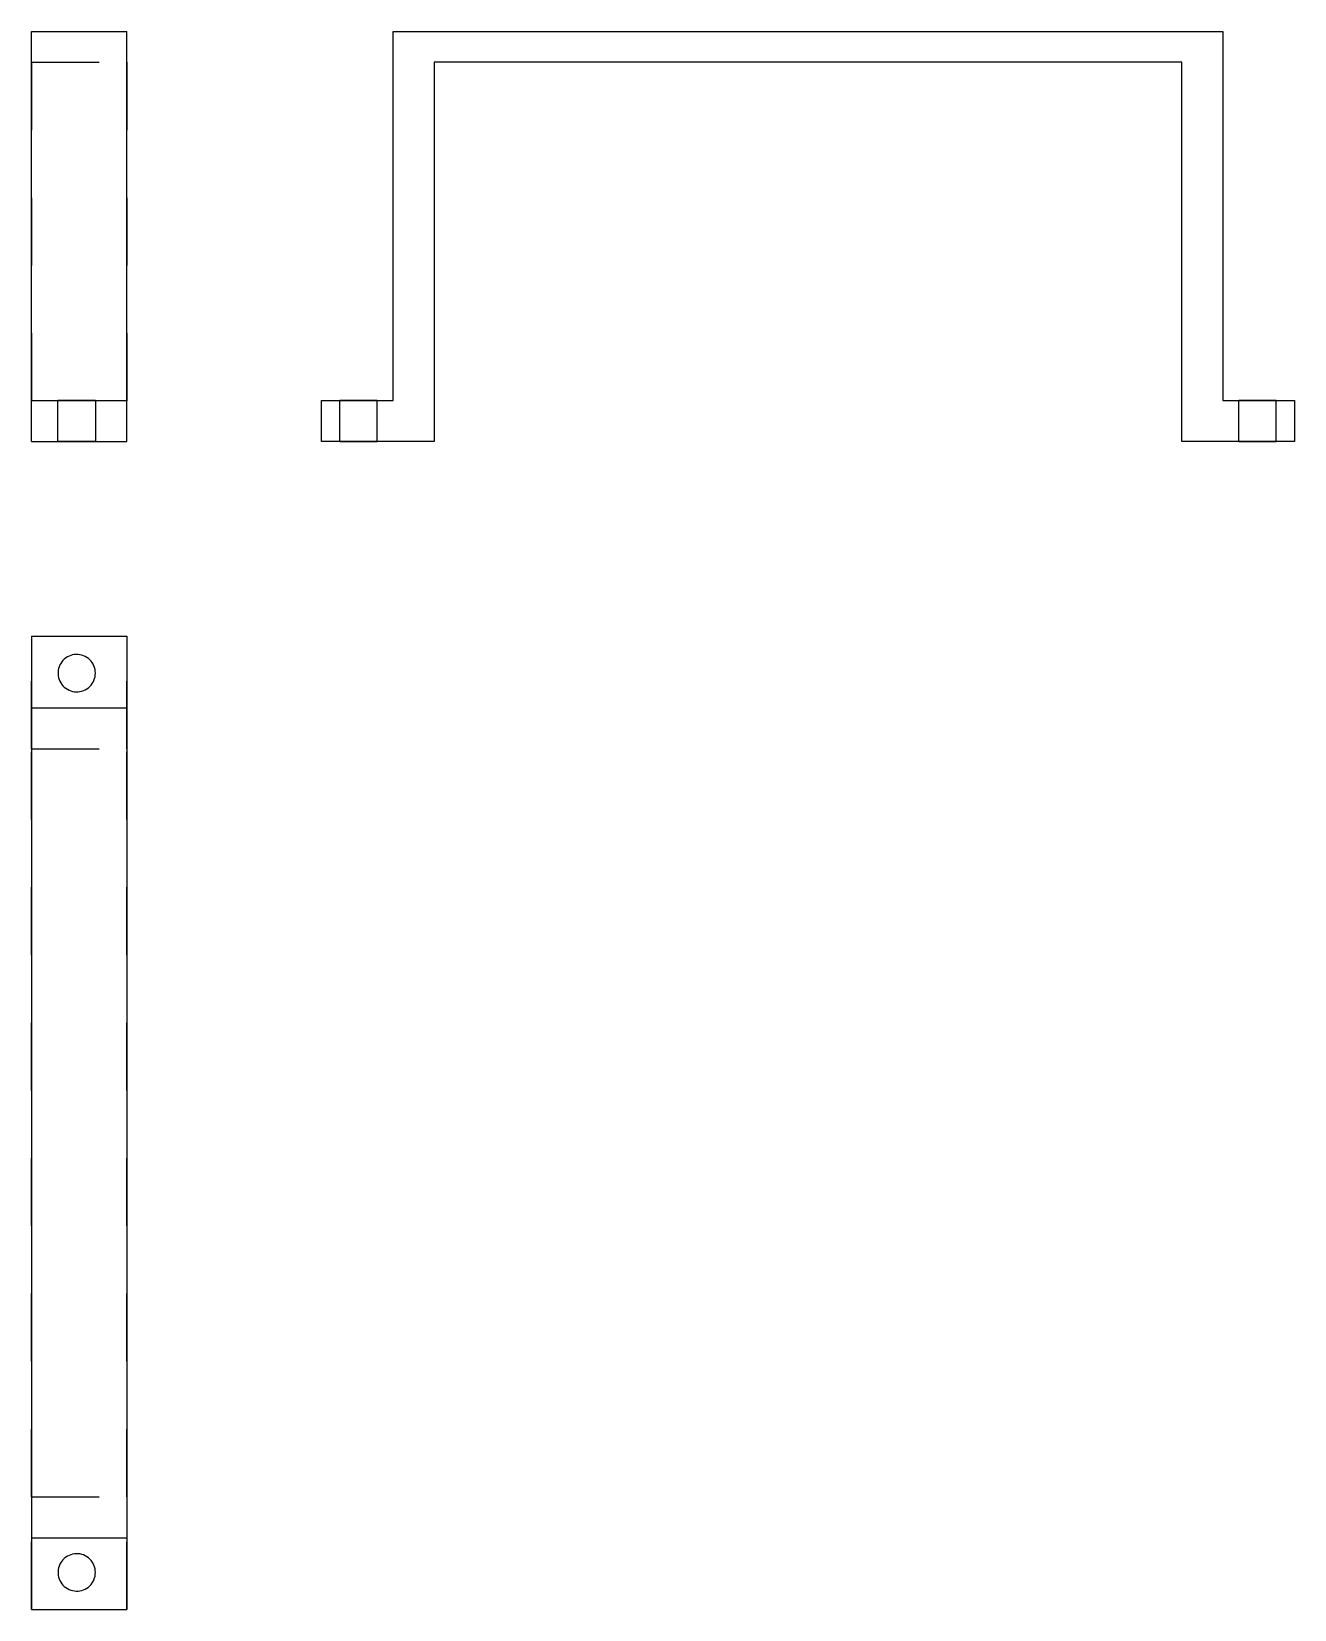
# Model space of a CAD drawing. Extents: x 0 to 1.87, y 0 to 2.33.
import ezdxf

# ---------------------------------------------------------------- set-up
doc = ezdxf.new("R2010")
doc.units = 0
doc.linetypes.add('HIDDEN', pattern=[0.071875, 0.047941, -0.023934])
for name, color, linetype in [('FRONT', 7, 'CONTINUOUS'), ('FRONT_HID', 7, 'HIDDEN'), ('LEFT', 7, 'CONTINUOUS'), ('LEFT_HID', 7, 'HIDDEN'), ('TOP', 7, 'CONTINUOUS'), ('TOP_HID', 7, 'HIDDEN')]:
    doc.layers.add(name, color=color, linetype=linetype)

msp = doc.modelspace()

# ---------------------------------------------------------------- linework, layer by layer
at = {"layer": 'FRONT'}
for p, q in [((0, 1.785526), (0, 2.330263)), ((0, 2.330263), (0.140625, 2.330263)), ((0.140625, 1.785526), (0.140625, 2.330263)), ((0, 1.725), (0, 1.785526)), ((0, 1.785526), (0.140625, 1.785526)), ((0.140625, 1.725), (0.140625, 1.785526)), ((0, 1.725), (0.140625, 1.725))]:
    msp.add_line(p, q, dxfattribs=at)
at = {"layer": 'FRONT_HID', "linetype": 'HIDDEN'}
for p, q in [((0, 1.725), (0, 2.284868)), ((0, 2.284868), (0, 1.725)), ((0, 2.284868), (0.140625, 2.284868)), ((0, 2.284868), (0.140625, 2.284868)), ((0.140625, 1.725), (0.140625, 2.284868)), ((0.140625, 2.284868), (0.140625, 1.725)), ((0.094326, 1.785526), (0.039063, 1.785526)), ((0.039063, 1.785526), (0.094326, 1.785526)), ((0.094326, 1.785526), (0.039063, 1.785526)), ((0.039063, 1.785526), (0.094326, 1.785526)), ((0.039063, 1.725), (0.039063, 1.785526)), ((0.039063, 1.725), (0.039063, 1.785526)), ((0.094326, 1.785526), (0.094326, 1.725)), ((0.094326, 1.785526), (0.094326, 1.725)), ((0.094326, 1.725), (0.039063, 1.725)), ((0.039063, 1.725), (0.094326, 1.725)), ((0.094326, 1.725), (0.039063, 1.725)), ((0.039063, 1.725), (0.094326, 1.725))]:
    msp.add_line(p, q, dxfattribs=at)
at = {"layer": 'LEFT'}
for p, q in [((0.534046, 1.785526), (0.534046, 2.330263)), ((0.534046, 2.330263), (1.759704, 2.330263)), ((1.759704, 2.330263), (1.759704, 1.785526)), ((1.699178, 2.284868), (0.594572, 2.284868)), ((0.594572, 2.284868), (0.594572, 1.725)), ((1.699178, 1.725), (1.699178, 2.284868)), ((0.428125, 1.725), (0.428125, 1.785526)), ((0.428125, 1.785526), (0.534046, 1.785526)), ((1.759704, 1.785526), (1.865625, 1.785526)), ((1.865625, 1.785526), (1.865625, 1.725)), ((0.594572, 1.725), (0.428125, 1.725)), ((1.865625, 1.725), (1.699178, 1.725))]:
    msp.add_line(p, q, dxfattribs=at)
at = {"layer": 'LEFT_HID', "linetype": 'HIDDEN'}
for p, q in [((0.482813, 1.785526), (0.455181, 1.785526)), ((0.455181, 1.785526), (0.510444, 1.785526)), ((0.455181, 1.725), (0.455181, 1.785526)), ((0.510444, 1.785526), (0.482813, 1.785526)), ((0.510444, 1.725), (0.510444, 1.785526)), ((1.810938, 1.785526), (1.783306, 1.785526)), ((1.783306, 1.785526), (1.838569, 1.785526)), ((1.783306, 1.725), (1.783306, 1.785526)), ((1.838569, 1.785526), (1.810938, 1.785526)), ((1.838569, 1.725), (1.838569, 1.785526)), ((0.482813, 1.725), (0.455181, 1.725)), ((0.455181, 1.725), (0.510444, 1.725)), ((0.510444, 1.725), (0.482813, 1.725)), ((1.810938, 1.725), (1.783306, 1.725)), ((1.783306, 1.725), (1.838569, 1.725)), ((1.838569, 1.725), (1.810938, 1.725))]:
    msp.add_line(p, q, dxfattribs=at)
at = {"layer": 'TOP'}
for p, q in [((0, 1.4375), (0, 1.331579)), ((0, 1.4375), (0.140625, 1.4375)), ((0.140625, 1.4375), (0.140625, 1.331579)), ((0.044668, 1.399497), (0.043116, 1.397221)), ((0.046439, 1.401607), (0.044668, 1.399497)), ((0.048411, 1.40353), (0.046439, 1.401607)), ((0.050564, 1.405248), (0.048411, 1.40353)), ((0.052878, 1.406742), (0.050564, 1.405248)), ((0.05533, 1.407999), (0.052878, 1.406742)), ((0.057894, 1.409005), (0.05533, 1.407999)), ((0.060545, 1.409751), (0.057894, 1.409005)), ((0.063258, 1.41023), (0.060545, 1.409751)), ((0.066005, 1.410435), (0.063258, 1.41023)), ((0.068759, 1.410367), (0.066005, 1.410435)), ((0.071492, 1.410024), (0.068759, 1.410367)), ((0.074178, 1.409411), (0.071492, 1.410024)), ((0.076789, 1.408534), (0.074178, 1.409411)), ((0.0793, 1.407401), (0.076789, 1.408534)), ((0.081685, 1.406024), (0.0793, 1.407401)), ((0.083922, 1.404416), (0.081685, 1.406024)), ((0.085987, 1.402593), (0.083922, 1.404416)), ((0.087861, 1.400574), (0.085987, 1.402593)), ((0.089524, 1.398378), (0.087861, 1.400574)), ((0.090961, 1.396027), (0.089524, 1.398378)), ((0.039371, 1.386931), (0.039097, 1.38419)), ((0.039097, 1.38419), (0.039097, 1.381435)), ((0.039097, 1.381435), (0.039371, 1.378694)), ((0.039917, 1.389631), (0.039371, 1.386931)), ((0.039371, 1.378694), (0.039917, 1.375994)), ((0.040729, 1.392263), (0.039917, 1.389631)), ((0.039917, 1.375994), (0.040729, 1.373362)), ((0.041799, 1.394801), (0.040729, 1.392263)), ((0.043116, 1.397221), (0.041799, 1.394801)), ((0.092156, 1.393546), (0.090961, 1.396027)), ((0.093098, 1.390957), (0.092156, 1.393546)), ((0.093778, 1.388288), (0.093098, 1.390957)), ((0.093098, 1.374668), (0.093778, 1.377337)), ((0.094188, 1.385564), (0.093778, 1.388288)), ((0.093778, 1.377337), (0.094188, 1.380061)), ((0.094326, 1.382812), (0.094188, 1.385564)), ((0.094188, 1.380061), (0.094326, 1.382812)), ((0.040729, 1.373362), (0.041799, 1.370824)), ((0.041799, 1.370824), (0.043116, 1.368404)), ((0.043116, 1.368404), (0.044668, 1.366128)), ((0.044668, 1.366128), (0.046439, 1.364018)), ((0.046439, 1.364018), (0.048411, 1.362095)), ((0.048411, 1.362095), (0.050564, 1.360377)), ((0.050564, 1.360377), (0.052878, 1.358883)), ((0.052878, 1.358883), (0.05533, 1.357626)), ((0.05533, 1.357626), (0.057894, 1.35662)), ((0.057894, 1.35662), (0.060545, 1.355874)), ((0.060545, 1.355874), (0.063258, 1.355395)), ((0.063258, 1.355395), (0.066005, 1.35519)), ((0.066005, 1.35519), (0.068759, 1.355258)), ((0.068759, 1.355258), (0.071492, 1.355601)), ((0.071492, 1.355601), (0.074178, 1.356214)), ((0.074178, 1.356214), (0.076789, 1.357091)), ((0.076789, 1.357091), (0.0793, 1.358224)), ((0.0793, 1.358224), (0.081685, 1.359601)), ((0.081685, 1.359601), (0.083922, 1.361209)), ((0.083922, 1.361209), (0.085987, 1.363032)), ((0.085987, 1.363032), (0.087861, 1.365051)), ((0.087861, 1.365051), (0.089524, 1.367247)), ((0.089524, 1.367247), (0.090961, 1.369598)), ((0.090961, 1.369598), (0.092156, 1.372079)), ((0.092156, 1.372079), (0.093098, 1.374668)), ((0, 1.331579), (0, 0.105921)), ((0, 1.331579), (0.140625, 1.331579)), ((0.140625, 1.331579), (0.140625, 0.105921)), ((0, 0.105921), (0, 0)), ((0, 0.105921), (0.140625, 0.105921)), ((0.140625, 0.105921), (0.140625, 0)), ((0.044668, 0.071372), (0.043116, 0.069096)), ((0.046439, 0.073482), (0.044668, 0.071372)), ((0.048411, 0.075405), (0.046439, 0.073482)), ((0.050564, 0.077123), (0.048411, 0.075405)), ((0.052878, 0.078617), (0.050564, 0.077123)), ((0.05533, 0.079874), (0.052878, 0.078617)), ((0.057894, 0.08088), (0.05533, 0.079874)), ((0.060545, 0.081626), (0.057894, 0.08088)), ((0.063258, 0.082105), (0.060545, 0.081626)), ((0.066005, 0.08231), (0.063258, 0.082105)), ((0.068759, 0.082242), (0.066005, 0.08231)), ((0.071492, 0.081899), (0.068759, 0.082242)), ((0.074178, 0.081286), (0.071492, 0.081899)), ((0.076789, 0.080409), (0.074178, 0.081286)), ((0.0793, 0.079276), (0.076789, 0.080409)), ((0.081685, 0.077899), (0.0793, 0.079276)), ((0.083922, 0.076291), (0.081685, 0.077899)), ((0.085987, 0.074468), (0.083922, 0.076291)), ((0.087861, 0.072449), (0.085987, 0.074468)), ((0.089524, 0.070253), (0.087861, 0.072449)), ((0.090961, 0.067902), (0.089524, 0.070253)), ((0.039371, 0.058806), (0.039097, 0.056065)), ((0.039097, 0.056065), (0.039097, 0.05331)), ((0.039097, 0.05331), (0.039371, 0.050569)), ((0.039917, 0.061506), (0.039371, 0.058806)), ((0.039371, 0.050569), (0.039917, 0.047869)), ((0.040729, 0.064138), (0.039917, 0.061506)), ((0.039917, 0.047869), (0.040729, 0.045237)), ((0.041799, 0.066676), (0.040729, 0.064138)), ((0.043116, 0.069096), (0.041799, 0.066676)), ((0.092156, 0.065421), (0.090961, 0.067902)), ((0.093098, 0.062832), (0.092156, 0.065421)), ((0.093778, 0.060163), (0.093098, 0.062832)), ((0.093098, 0.046543), (0.093778, 0.049212)), ((0.094188, 0.057439), (0.093778, 0.060163)), ((0.093778, 0.049212), (0.094188, 0.051936)), ((0.094326, 0.054688), (0.094188, 0.057439)), ((0.094188, 0.051936), (0.094326, 0.054688)), ((0.040729, 0.045237), (0.041799, 0.042699)), ((0.041799, 0.042699), (0.043116, 0.040279)), ((0.043116, 0.040279), (0.044668, 0.038003)), ((0.044668, 0.038003), (0.046439, 0.035893)), ((0.046439, 0.035893), (0.048411, 0.03397)), ((0.048411, 0.03397), (0.050564, 0.032252)), ((0.050564, 0.032252), (0.052878, 0.030758)), ((0.052878, 0.030758), (0.05533, 0.029501)), ((0.05533, 0.029501), (0.057894, 0.028495)), ((0.057894, 0.028495), (0.060545, 0.027749)), ((0.060545, 0.027749), (0.063258, 0.02727)), ((0.063258, 0.02727), (0.066005, 0.027065)), ((0.066005, 0.027065), (0.068759, 0.027133)), ((0.068759, 0.027133), (0.071492, 0.027476)), ((0.071492, 0.027476), (0.074178, 0.028089)), ((0.074178, 0.028089), (0.076789, 0.028966)), ((0.076789, 0.028966), (0.0793, 0.030099)), ((0.0793, 0.030099), (0.081685, 0.031476)), ((0.081685, 0.031476), (0.083922, 0.033084)), ((0.083922, 0.033084), (0.085987, 0.034907)), ((0.085987, 0.034907), (0.087861, 0.036926)), ((0.087861, 0.036926), (0.089524, 0.039122)), ((0.089524, 0.039122), (0.090961, 0.041473)), ((0.090961, 0.041473), (0.092156, 0.043954)), ((0.092156, 0.043954), (0.093098, 0.046543)), ((0, 0), (0.140625, 0))]:
    msp.add_line(p, q, dxfattribs=at)
at = {"layer": 'TOP_HID', "linetype": 'HIDDEN'}
for p, q in [((0, 1.271053), (0, 1.4375)), ((0.140625, 1.271053), (0.140625, 1.4375)), ((0, 0.166447), (0, 1.271053)), ((0, 1.271053), (0.140625, 1.271053)), ((0, 1.271053), (0.140625, 1.271053)), ((0.140625, 0.166447), (0.140625, 1.271053)), ((0, 0.166447), (0.140625, 0.166447)), ((0, 0), (0, 0.166447)), ((0, 0.166447), (0.140625, 0.166447)), ((0.140625, 0), (0.140625, 0.166447))]:
    msp.add_line(p, q, dxfattribs=at)

doc.saveas('drawing.dxf')
